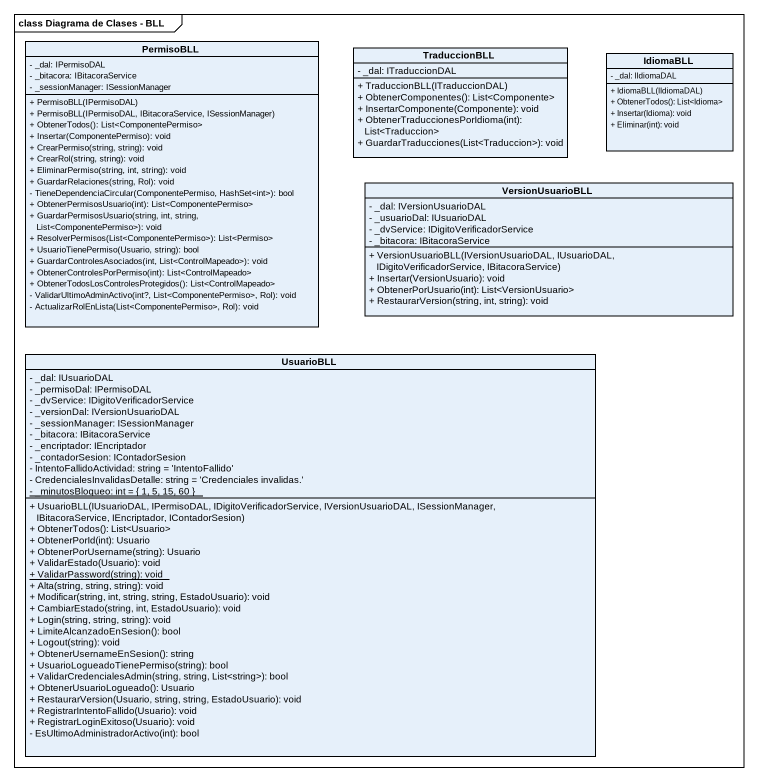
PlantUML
@startuml
mainframe class Diagrama de Clases - BLL
hide circle
hide empty members
skinparam classAttributeIconSize 0
class PermisoBLL {
  - _dal: IPermisoDAL
  - _bitacora: IBitacoraService
  - _sessionManager: ISessionManager
  + PermisoBLL(IPermisoDAL)
  + PermisoBLL(IPermisoDAL, IBitacoraService, ISessionManager)
  + ObtenerTodos(): List<ComponentePermiso>
  + Insertar(ComponentePermiso): void
  + CrearPermiso(string, string): void
  + CrearRol(string, string): void
  + EliminarPermiso(string, int, string): void
  + GuardarRelaciones(string, Rol): void
  - TieneDependenciaCircular(ComponentePermiso, HashSet<int>): bool
  + ObtenerPermisosUsuario(int): List<ComponentePermiso>
  + GuardarPermisosUsuario(string, int, string, List<ComponentePermiso>): void
  + ResolverPermisos(List<ComponentePermiso>): List<Permiso>
  + UsuarioTienePermiso(Usuario, string): bool
  + GuardarControlesAsociados(int, List<ControlMapeado>): void
  + ObtenerControlesPorPermiso(int): List<ControlMapeado>
  + ObtenerTodosLosControlesProtegidos(): List<ControlMapeado>
  - ValidarUltimoAdminActivo(int?, List<ComponentePermiso>, Rol): void
  - ActualizarRolEnLista(List<ComponentePermiso>, Rol): void
}
class TraduccionBLL {
  - _dal: ITraduccionDAL
  + TraduccionBLL(ITraduccionDAL)
  + ObtenerComponentes(): List<Componente>
  + InsertarComponente(Componente): void
  + ObtenerTraduccionesPorIdioma(int): List<Traduccion>
  + GuardarTraducciones(List<Traduccion>): void
}
class IdiomaBLL {
  - _dal: IIdiomaDAL
  + IdiomaBLL(IIdiomaDAL)
  + ObtenerTodos(): List<Idioma>
  + Insertar(Idioma): void
  + Eliminar(int): void
}
class VersionUsuarioBLL {
  - _dal: IVersionUsuarioDAL
  - _usuarioDal: IUsuarioDAL
  - _dvService: IDigitoVerificadorService
  - _bitacora: IBitacoraService
  + VersionUsuarioBLL(IVersionUsuarioDAL, IUsuarioDAL, IDigitoVerificadorService, IBitacoraService)
  + Insertar(VersionUsuario): void
  + ObtenerPorUsuario(int): List<VersionUsuario>
  + RestaurarVersion(string, int, string): void
}
class UsuarioBLL {
  - _dal: IUsuarioDAL
  - _permisoDal: IPermisoDAL
  - _dvService: IDigitoVerificadorService
  - _versionDal: IVersionUsuarioDAL
  - _sessionManager: ISessionManager
  - _bitacora: IBitacoraService
  - _encriptador: IEncriptador
  - _contadorSesion: IContadorSesion
  - IntentoFallidoActividad: string = 'IntentoFallido'
  - CredencialesInvalidasDetalle: string = 'Credenciales invalidas.'
  {static} - _minutosBloqueo: int = { 1, 5, 15, 60 }
  + UsuarioBLL(IUsuarioDAL, IPermisoDAL, IDigitoVerificadorService, IVersionUsuarioDAL, ISessionManager, IBitacoraService, IEncriptador, IContadorSesion)
  + ObtenerTodos(): List<Usuario>
  + ObtenerPorId(int): Usuario
  + ObtenerPorUsername(string): Usuario
  + ValidarEstado(Usuario): void
  {static} + ValidarPassword(string): void
  + Alta(string, string, string): void
  + Modificar(string, int, string, string, EstadoUsuario): void
  + CambiarEstado(string, int, EstadoUsuario): void
  + Login(string, string, string): void
  + LimiteAlcanzadoEnSesion(): bool
  + Logout(string): void
  + ObtenerUsernameEnSesion(): string
  + UsuarioLogueadoTienePermiso(string): bool
  + ValidarCredencialesAdmin(string, string, List<string>): bool
  + ObtenerUsuarioLogueado(): Usuario
  + RestaurarVersion(Usuario, string, string, EstadoUsuario): void
  + RegistrarIntentoFallido(Usuario): void
  + RegistrarLoginExitoso(Usuario): void
  - EsUltimoAdministradorActivo(int): bool
}
@enduml
